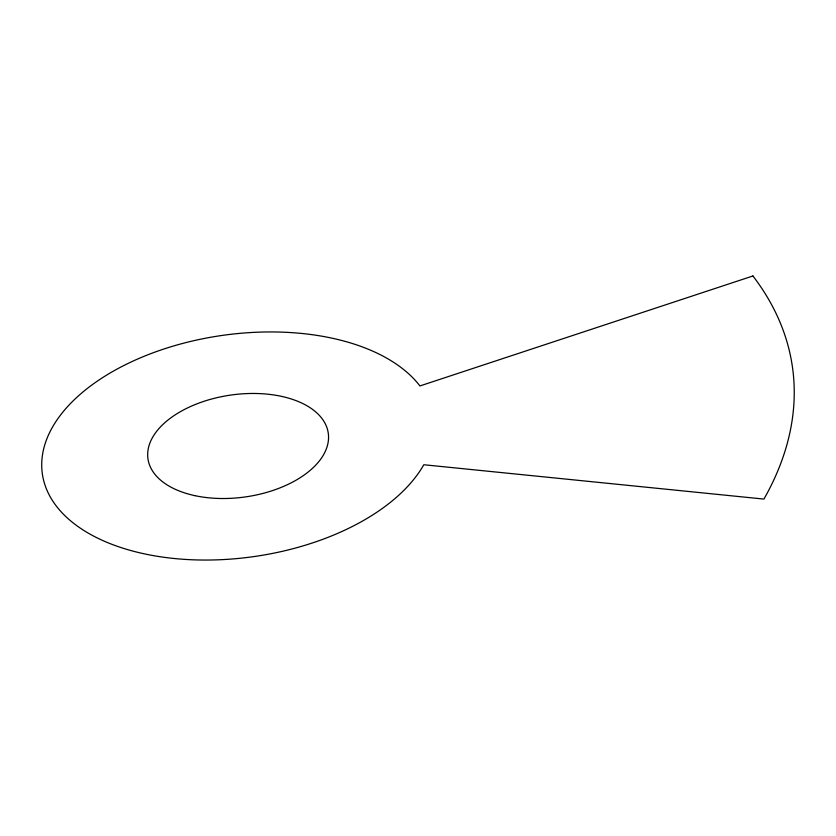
<?xml version="1.0" encoding="UTF-8"?>
<svg xmlns="http://www.w3.org/2000/svg" width="836" height="836" viewBox="0 0 836 836"><rect width="100%" height="100%" fill="white"/><g stroke="black" fill="none" stroke-linecap="round" stroke-linejoin="round"><path stroke-width="1.25" d="M752.933 275.974L419.923 385.95A197.735 111.71 -8.1 0 0 115.911 369.711A197.735 111.71 -8.1 0 0 124.731 548.75A197.735 111.71 -8.1 0 0 423.8 464.743L763.926 499.082A559.921 316.332 -8.1 0 0 752.933 275.974M194.892 495.654A91.051 51.445 -8.1 0 0 328.527 435.974A91.051 51.445 -8.1 0 0 190.921 406.348A91.051 51.445 -8.1 0 0 194.892 495.654"/></g></svg>
